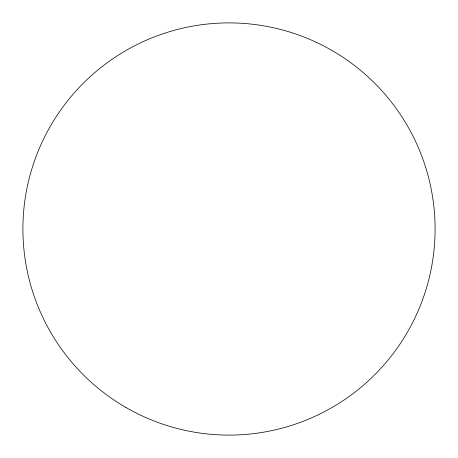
<?xml version="1.0" encoding="UTF-8"?>
<svg xmlns="http://www.w3.org/2000/svg" width="458" height="458" viewBox="0 0 458 458"><rect width="100%" height="100%" fill="white"/><g stroke="black" fill="none" stroke-linecap="round" stroke-linejoin="round"><path stroke-width="0.69" d="M125.95 407.488A206.1 206.1 0 0 0 435.1 229A206.1 206.1 0 0 0 125.95 50.512A206.1 206.1 0 0 0 125.95 407.488"/></g></svg>
